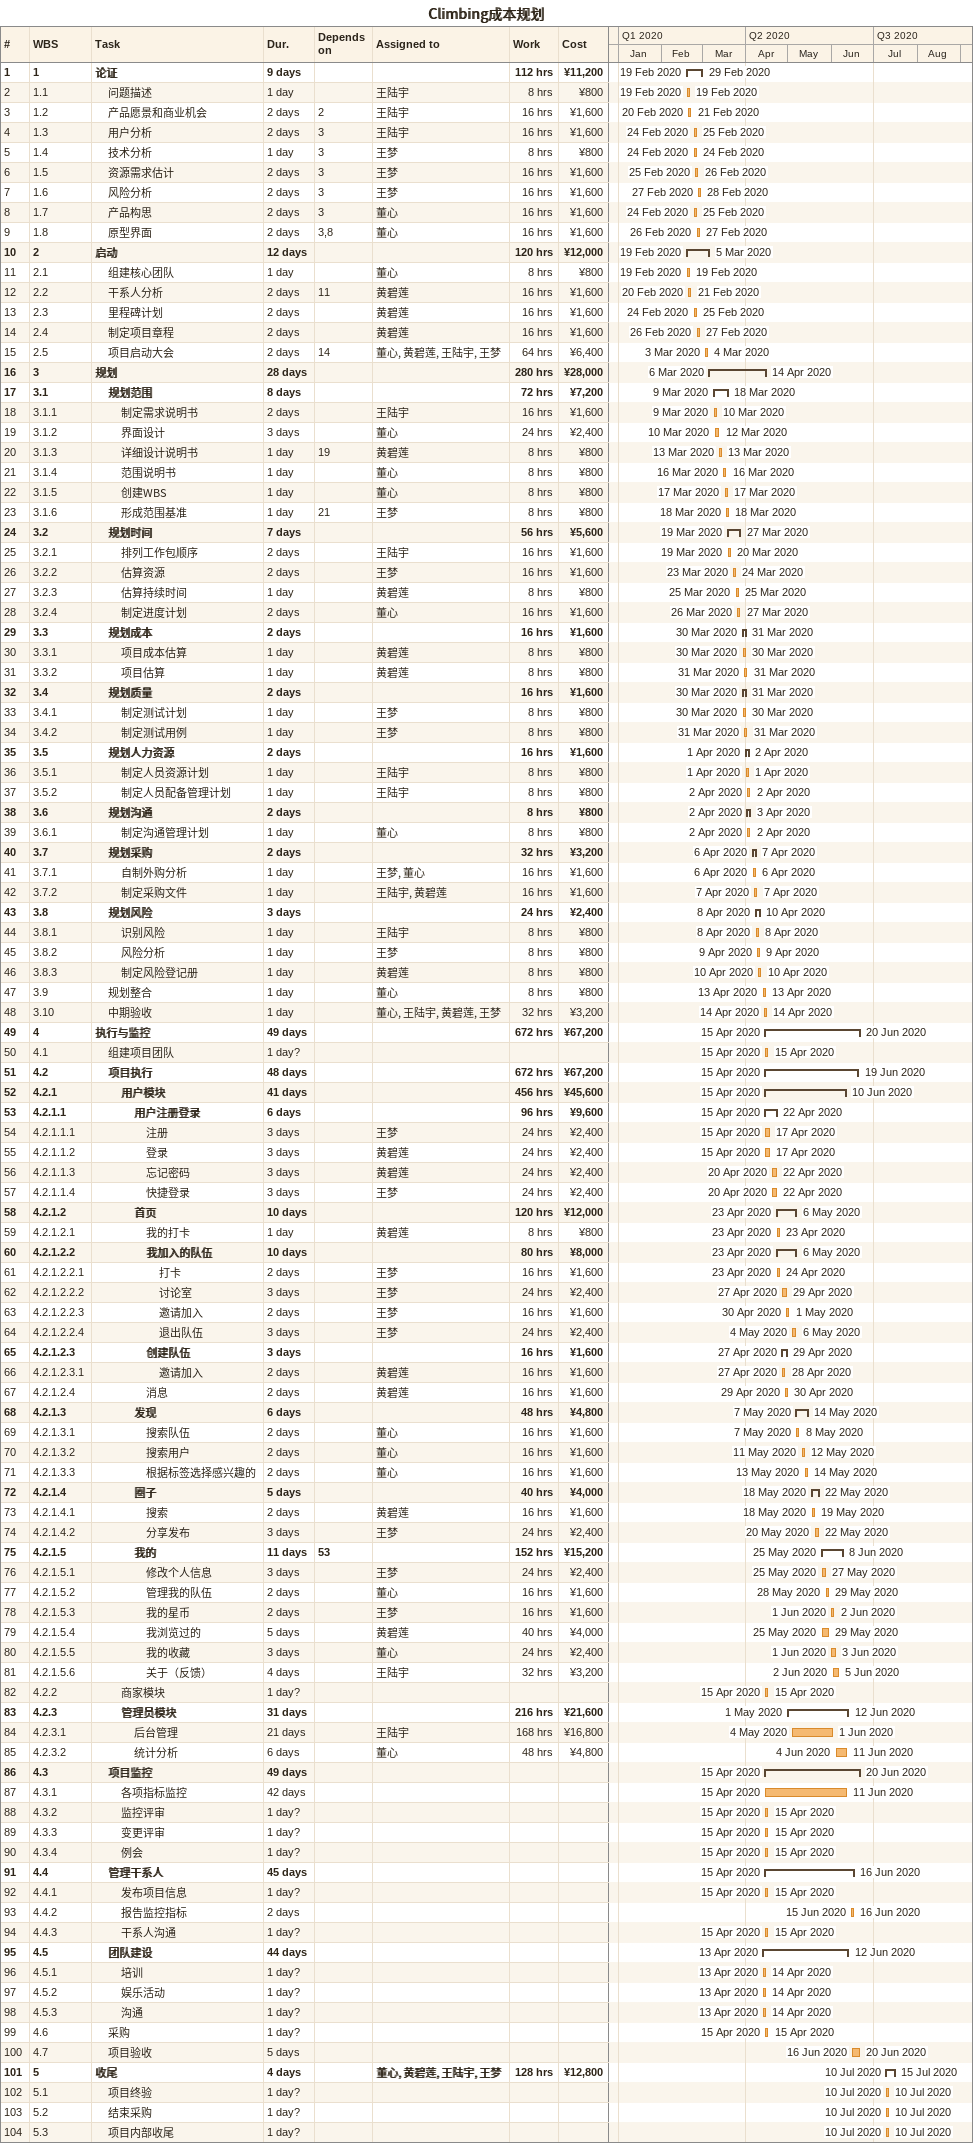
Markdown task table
Climbing成本规划

| ID | WBS | Task | Duration | Start | Finish | Predecessors | Resources | Work (h) | Cost (¥) |
|---|---|---|---|---|---|---|---|---|---|
| 1 | 1 | **论证** | 9d | 2020-02-19 | 2020-02-29 |  |  | 112 | 11200 |
| 2 | 1.1 | 问题描述 | 1d | 2020-02-19 | 2020-02-19 |  | 王陆宇 | 8 | 800 |
| 3 | 1.2 | 产品愿景和商业机会 | 2d | 2020-02-20 | 2020-02-21 | 2 | 王陆宇 | 16 | 1600 |
| 4 | 1.3 | 用户分析 | 2d | 2020-02-24 | 2020-02-25 | 3 | 王陆宇 | 16 | 1600 |
| 5 | 1.4 | 技术分析 | 1d | 2020-02-24 | 2020-02-24 | 3 | 王梦 | 8 | 800 |
| 6 | 1.5 | 资源需求估计 | 2d | 2020-02-25 | 2020-02-26 | 3 | 王梦 | 16 | 1600 |
| 7 | 1.6 | 风险分析 | 2d | 2020-02-27 | 2020-02-28 | 3 | 王梦 | 16 | 1600 |
| 8 | 1.7 | 产品构思 | 2d | 2020-02-24 | 2020-02-25 | 3 | 董心 | 16 | 1600 |
| 9 | 1.8 | 原型界面 | 2d | 2020-02-26 | 2020-02-27 | 3, 8 | 董心 | 16 | 1600 |
| 10 | 2 | **启动** | 12d | 2020-02-19 | 2020-03-05 |  |  | 120 | 12000 |
| 11 | 2.1 | 组建核心团队 | 1d | 2020-02-19 | 2020-02-19 |  | 董心 | 8 | 800 |
| 12 | 2.2 | 干系人分析 | 2d | 2020-02-20 | 2020-02-21 | 11 | 黄碧莲 | 16 | 1600 |
| 13 | 2.3 | 里程碑计划 | 2d | 2020-02-24 | 2020-02-25 |  | 黄碧莲 | 16 | 1600 |
| 14 | 2.4 | 制定项目章程 | 2d | 2020-02-26 | 2020-02-27 |  | 黄碧莲 | 16 | 1600 |
| 15 | 2.5 | 项目启动大会 | 2d | 2020-03-03 | 2020-03-04 | 14 | 董心, 黄碧莲, 王陆宇, 王梦 | 64 | 6400 |
| 16 | 3 | **规划** | 28d | 2020-03-06 | 2020-04-14 |  |  | 280 | 28000 |
| 17 | 3.1 | **规划范围** | 8d | 2020-03-09 | 2020-03-18 |  |  | 72 | 7200 |
| 18 | 3.1.1 | 制定需求说明书 | 2d | 2020-03-09 | 2020-03-10 |  | 王陆宇 | 16 | 1600 |
| 19 | 3.1.2 | 界面设计 | 3d | 2020-03-10 | 2020-03-12 |  | 董心 | 24 | 2400 |
| 20 | 3.1.3 | 详细设计说明书 | 1d | 2020-03-13 | 2020-03-13 | 19 | 黄碧莲 | 8 | 800 |
| 21 | 3.1.4 | 范围说明书 | 1d | 2020-03-16 | 2020-03-16 |  | 董心 | 8 | 800 |
| 22 | 3.1.5 | 创建WBS | 1d | 2020-03-17 | 2020-03-17 |  | 董心 | 8 | 800 |
| 23 | 3.1.6 | 形成范围基准 | 1d | 2020-03-18 | 2020-03-18 | 21 | 王梦 | 8 | 800 |
| 24 | 3.2 | **规划时间** | 7d | 2020-03-19 | 2020-03-27 |  |  | 56 | 5600 |
| 25 | 3.2.1 | 排列工作包顺序 | 2d | 2020-03-19 | 2020-03-20 |  | 王陆宇 | 16 | 1600 |
| 26 | 3.2.2 | 估算资源 | 2d | 2020-03-23 | 2020-03-24 |  | 王梦 | 16 | 1600 |
| 27 | 3.2.3 | 估算持续时间 | 1d | 2020-03-25 | 2020-03-25 |  | 黄碧莲 | 8 | 800 |
| 28 | 3.2.4 | 制定进度计划 | 2d | 2020-03-26 | 2020-03-27 |  | 董心 | 16 | 1600 |
| 29 | 3.3 | **规划成本** | 2d | 2020-03-30 | 2020-03-31 |  |  | 16 | 1600 |
| 30 | 3.3.1 | 项目成本估算 | 1d | 2020-03-30 | 2020-03-30 |  | 黄碧莲 | 8 | 800 |
| 31 | 3.3.2 | 项目估算 | 1d | 2020-03-31 | 2020-03-31 |  | 黄碧莲 | 8 | 800 |
| 32 | 3.4 | **规划质量** | 2d | 2020-03-30 | 2020-03-31 |  |  | 16 | 1600 |
| 33 | 3.4.1 | 制定测试计划 | 1d | 2020-03-30 | 2020-03-30 |  | 王梦 | 8 | 800 |
| 34 | 3.4.2 | 制定测试用例 | 1d | 2020-03-31 | 2020-03-31 |  | 王梦 | 8 | 800 |
| 35 | 3.5 | **规划人力资源** | 2d | 2020-04-01 | 2020-04-02 |  |  | 16 | 1600 |
| 36 | 3.5.1 | 制定人员资源计划 | 1d | 2020-04-01 | 2020-04-01 |  | 王陆宇 | 8 | 800 |
| 37 | 3.5.2 | 制定人员配备管理计划 | 1d | 2020-04-02 | 2020-04-02 |  | 王陆宇 | 8 | 800 |
| 38 | 3.6 | **规划沟通** | 2d | 2020-04-02 | 2020-04-03 |  |  | 8 | 800 |
| 39 | 3.6.1 | 制定沟通管理计划 | 1d | 2020-04-02 | 2020-04-02 |  | 董心 | 8 | 800 |
| 40 | 3.7 | **规划采购** | 2d | 2020-04-06 | 2020-04-07 |  |  | 32 | 3200 |
| 41 | 3.7.1 | 自制外购分析 | 1d | 2020-04-06 | 2020-04-06 |  | 王梦, 董心 | 16 | 1600 |
| 42 | 3.7.2 | 制定采购文件 | 1d | 2020-04-07 | 2020-04-07 |  | 王陆宇, 黄碧莲 | 16 | 1600 |
| 43 | 3.8 | **规划风险** | 3d | 2020-04-08 | 2020-04-10 |  |  | 24 | 2400 |
| 44 | 3.8.1 | 识别风险 | 1d | 2020-04-08 | 2020-04-08 |  | 王陆宇 | 8 | 800 |
| 45 | 3.8.2 | 风险分析 | 1d | 2020-04-09 | 2020-04-09 |  | 王梦 | 8 | 800 |
| 46 | 3.8.3 | 制定风险登记册 | 1d | 2020-04-10 | 2020-04-10 |  | 黄碧莲 | 8 | 800 |
| 47 | 3.9 | 规划整合 | 1d | 2020-04-13 | 2020-04-13 |  | 董心 | 8 | 800 |
| 48 | 3.10 | 中期验收 | 1d | 2020-04-14 | 2020-04-14 |  | 董心, 王陆宇, 黄碧莲, 王梦 | 32 | 3200 |
| 49 | 4 | **执行与监控** | 49d | 2020-04-15 | 2020-06-20 |  |  | 672 | 67200 |
| 50 | 4.1 | 组建项目团队 | 1d? | 2020-04-15 | 2020-04-15 |  |  |  |  |
| 51 | 4.2 | **项目执行** | 48d | 2020-04-15 | 2020-06-19 |  |  | 672 | 67200 |
| 52 | 4.2.1 | **用户模块** | 41d | 2020-04-15 | 2020-06-10 |  |  | 456 | 45600 |
| 53 | 4.2.1.1 | **用户注册登录** | 6d | 2020-04-15 | 2020-04-22 |  |  | 96 | 9600 |
| 54 | 4.2.1.1.1 | 注册 | 3d | 2020-04-15 | 2020-04-17 |  | 王梦 | 24 | 2400 |
| 55 | 4.2.1.1.2 | 登录 | 3d | 2020-04-15 | 2020-04-17 |  | 黄碧莲 | 24 | 2400 |
| 56 | 4.2.1.1.3 | 忘记密码 | 3d | 2020-04-20 | 2020-04-22 |  | 黄碧莲 | 24 | 2400 |
| 57 | 4.2.1.1.4 | 快捷登录 | 3d | 2020-04-20 | 2020-04-22 |  | 王梦 | 24 | 2400 |
| 58 | 4.2.1.2 | **首页** | 10d | 2020-04-23 | 2020-05-06 |  |  | 120 | 12000 |
| 59 | 4.2.1.2.1 | 我的打卡 | 1d | 2020-04-23 | 2020-04-23 |  | 黄碧莲 | 8 | 800 |
| 60 | 4.2.1.2.2 | **我加入的队伍** | 10d | 2020-04-23 | 2020-05-06 |  |  | 80 | 8000 |
| 61 | 4.2.1.2.2.1 | 打卡 | 2d | 2020-04-23 | 2020-04-24 |  | 王梦 | 16 | 1600 |
| 62 | 4.2.1.2.2.2 | 讨论室 | 3d | 2020-04-27 | 2020-04-29 |  | 王梦 | 24 | 2400 |
| 63 | 4.2.1.2.2.3 | 邀请加入 | 2d | 2020-04-30 | 2020-05-01 |  | 王梦 | 16 | 1600 |
| 64 | 4.2.1.2.2.4 | 退出队伍 | 3d | 2020-05-04 | 2020-05-06 |  | 王梦 | 24 | 2400 |
| 65 | 4.2.1.2.3 | **创建队伍** | 3d | 2020-04-27 | 2020-04-29 |  |  | 16 | 1600 |
| 66 | 4.2.1.2.3.1 | 邀请加入 | 2d | 2020-04-27 | 2020-04-28 |  | 黄碧莲 | 16 | 1600 |
| 67 | 4.2.1.2.4 | 消息 | 2d | 2020-04-29 | 2020-04-30 |  | 黄碧莲 | 16 | 1600 |
| 68 | 4.2.1.3 | **发现** | 6d | 2020-05-07 | 2020-05-14 |  |  | 48 | 4800 |
| 69 | 4.2.1.3.1 | 搜索队伍 | 2d | 2020-05-07 | 2020-05-08 |  | 董心 | 16 | 1600 |
| 70 | 4.2.1.3.2 | 搜索用户 | 2d | 2020-05-11 | 2020-05-12 |  | 董心 | 16 | 1600 |
| 71 | 4.2.1.3.3 | 根据标签选择感兴趣的 | 2d | 2020-05-13 | 2020-05-14 |  | 董心 | 16 | 1600 |
| 72 | 4.2.1.4 | **圈子** | 5d | 2020-05-18 | 2020-05-22 |  |  | 40 | 4000 |
| 73 | 4.2.1.4.1 | 搜索 | 2d | 2020-05-18 | 2020-05-19 |  | 黄碧莲 | 16 | 1600 |
| 74 | 4.2.1.4.2 | 分享发布 | 3d | 2020-05-20 | 2020-05-22 |  | 王梦 | 24 | 2400 |
| 75 | 4.2.1.5 | **我的** | 11d | 2020-05-25 | 2020-06-08 | 53 |  | 152 | 15200 |
| 76 | 4.2.1.5.1 | 修改个人信息 | 3d | 2020-05-25 | 2020-05-27 |  | 王梦 | 24 | 2400 |
| 77 | 4.2.1.5.2 | 管理我的队伍 | 2d | 2020-05-28 | 2020-05-29 |  | 董心 | 16 | 1600 |
| 78 | 4.2.1.5.3 | 我的星币 | 2d | 2020-06-01 | 2020-06-02 |  | 王梦 | 16 | 1600 |
| 79 | 4.2.1.5.4 | 我浏览过的 | 5d | 2020-05-25 | 2020-05-29 |  | 黄碧莲 | 40 | 4000 |
| 80 | 4.2.1.5.5 | 我的收藏 | 3d | 2020-06-01 | 2020-06-03 |  | 董心 | 24 | 2400 |
| 81 | 4.2.1.5.6 | 关于（反馈） | 4d | 2020-06-02 | 2020-06-05 |  | 王陆宇 | 32 | 3200 |
| 82 | 4.2.2 | 商家模块 | 1d? | 2020-04-15 | 2020-04-15 |  |  |  |  |
| 83 | 4.2.3 | **管理员模块** | 31d | 2020-05-01 | 2020-06-12 |  |  | 216 | 21600 |
| 84 | 4.2.3.1 | 后台管理 | 21d | 2020-05-04 | 2020-06-01 |  | 王陆宇 | 168 | 16800 |
| 85 | 4.2.3.2 | 统计分析 | 6d | 2020-06-04 | 2020-06-11 |  | 董心 | 48 | 4800 |
| 86 | 4.3 | **项目监控** | 49d | 2020-04-15 | 2020-06-20 |  |  |  |  |
| 87 | 4.3.1 | 各项指标监控 | 42d | 2020-04-15 | 2020-06-11 |  |  |  |  |
| 88 | 4.3.2 | 监控评审 | 1d? | 2020-04-15 | 2020-04-15 |  |  |  |  |
| 89 | 4.3.3 | 变更评审 | 1d? | 2020-04-15 | 2020-04-15 |  |  |  |  |
| 90 | 4.3.4 | 例会 | 1d? | 2020-04-15 | 2020-04-15 |  |  |  |  |
| 91 | 4.4 | **管理干系人** | 45d | 2020-04-15 | 2020-06-16 |  |  |  |  |
| 92 | 4.4.1 | 发布项目信息 | 1d? | 2020-04-15 | 2020-04-15 |  |  |  |  |
| 93 | 4.4.2 | 报告监控指标 | 2d | 2020-06-15 | 2020-06-16 |  |  |  |  |
| 94 | 4.4.3 | 干系人沟通 | 1d? | 2020-04-15 | 2020-04-15 |  |  |  |  |
| 95 | 4.5 | **团队建设** | 44d | 2020-04-13 | 2020-06-12 |  |  |  |  |
| 96 | 4.5.1 | 培训 | 1d? | 2020-04-13 | 2020-04-14 |  |  |  |  |
| 97 | 4.5.2 | 娱乐活动 | 1d? | 2020-04-13 | 2020-04-14 |  |  |  |  |
| 98 | 4.5.3 | 沟通 | 1d? | 2020-04-13 | 2020-04-14 |  |  |  |  |
| 99 | 4.6 | 采购 | 1d? | 2020-04-15 | 2020-04-15 |  |  |  |  |
| 100 | 4.7 | 项目验收 | 5d | 2020-06-16 | 2020-06-20 |  |  |  |  |
| 101 | 5 | **收尾** | 4d | 2020-07-10 | 2020-07-15 |  | 董心, 黄碧莲, 王陆宇, 王梦 | 128 | 12800 |
| 102 | 5.1 | 项目终验 | 1d? | 2020-07-10 | 2020-07-10 |  |  |  |  |
| 103 | 5.2 | 结束采购 | 1d? | 2020-07-10 | 2020-07-10 |  |  |  |  |
| 104 | 5.3 | 项目内部收尾 | 1d? | 2020-07-10 | 2020-07-10 |  |  |  |  |
